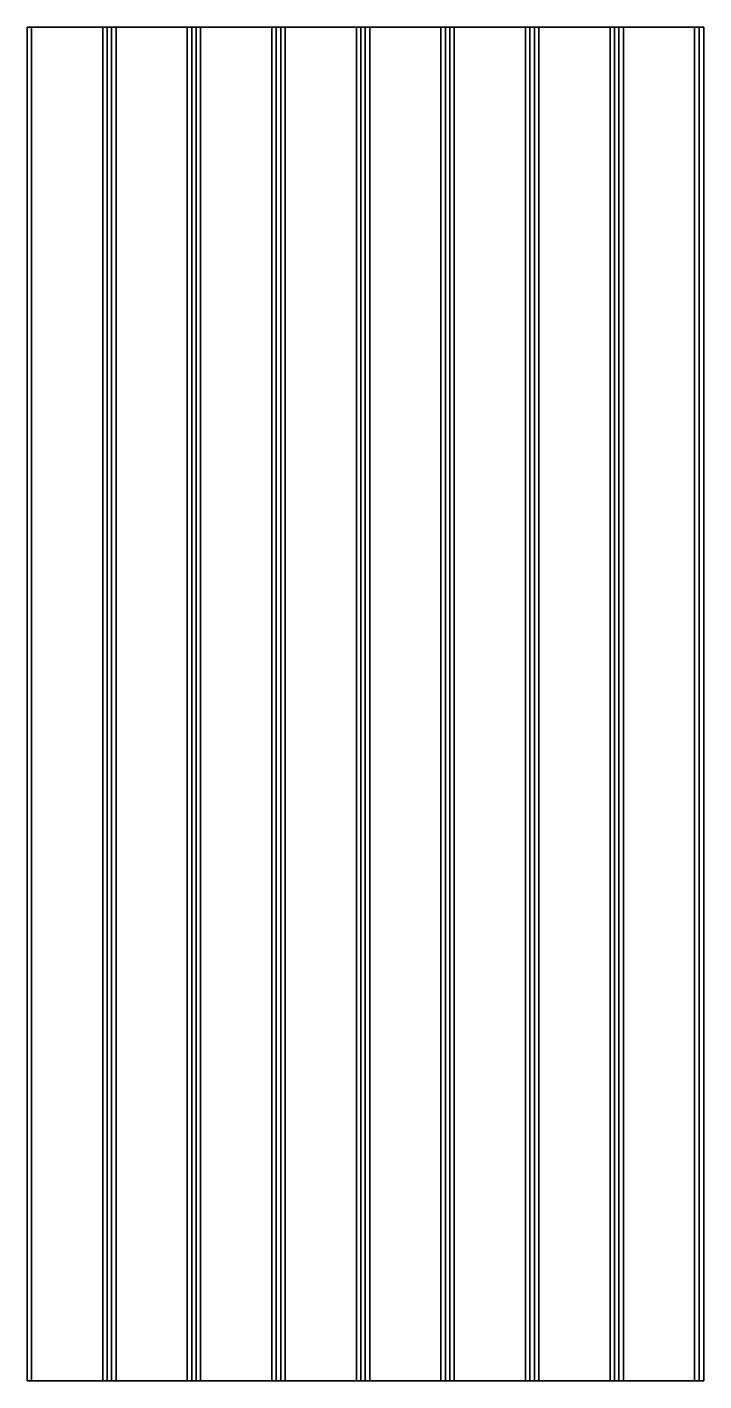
# Model space of a CAD drawing. Header units: millimetres. Extents: x 0 to 1220, y 0 to 2440.
import ezdxf

# ---------------------------------------------------------------- set-up
doc = ezdxf.new("R2010")
doc.units = ezdxf.units.MM
doc.layers.add('1', color=1, linetype='Continuous')

msp = doc.modelspace()

# ---------------------------------------------------------------- linework, layer by layer
for points in [[(1220, 2440), (1220, 0), (0, 0), (0, 2440)], [(0, 0, 18), (144.4, 0, 18), (144.4, 2440, 18), (0, 2440, 18)], [(152.4, 0, 18), (296.8, 0, 18), (296.8, 2440, 18), (152.4, 2440, 18)], [(304.8, 0, 18), (449.2, 0, 18), (449.2, 2440, 18), (304.8, 2440, 18)], [(457.2, 0, 18), (601.6, 0, 18), (601.6, 2440, 18), (457.2, 2440, 18)], [(609.6, 0, 18), (754, 0, 18), (754, 2440, 18), (609.6, 2440, 18)], [(762, 0, 18), (906.4, 0, 18), (906.4, 2440, 18), (762, 2440, 18)], [(914.4, 0, 18), (1058.8, 0, 18), (1058.8, 2440, 18), (914.4, 2440, 18)], [(1066.8, 0, 18), (1211.2, 0, 18), (1211.2, 2440, 18), (1066.8, 2440, 18)]]:
    msp.add_3dface(points)
at = {"layer": '1'}
for points in [[(0, 0, 18), (0, 0, 12), (0, 2440, 12), (0, 2440, 18)], [(0, 0, 6), (0, 0), (0, 2440), (0, 2440, 6)], [(0, 2440, 12), (8, 2440, 12), (8, 0, 12), (0, 0, 12)], [(0, 2440, 6), (8, 2440, 6), (8, 0, 6), (0, 0, 6)], [(8, 0, 12), (8, 0, 6), (8, 2440, 6), (8, 2440, 12)], [(136.4, 0, 12), (136.4, 0, 6), (136.4, 2440, 6), (136.4, 2440, 12)], [(136.4, 0, 12), (144.4, 0, 12), (144.4, 2440, 12), (136.4, 2440, 12)], [(136.4, 0, 6), (160.4, 0, 6), (160.4, 2440, 6), (136.4, 2440, 6)], [(144.4, 0, 18), (144.4, 0, 12), (144.4, 2440, 12), (144.4, 2440, 18)], [(152.4, 0, 18), (152.4, 0, 12), (152.4, 2440, 12), (152.4, 2440, 18)], [(152.4, 0, 12), (160.4, 0, 12), (160.4, 2440, 12), (152.4, 2440, 12)], [(160.4, 0, 12), (160.4, 0, 6), (160.4, 2440, 6), (160.4, 2440, 12)], [(288.8, 0, 12), (288.8, 0, 6), (288.8, 2440, 6), (288.8, 2440, 12)], [(288.8, 0, 12), (296.8, 0, 12), (296.8, 2440, 12), (288.8, 2440, 12)], [(288.8, 0, 6), (312.8, 0, 6), (312.8, 2440, 6), (288.8, 2440, 6)], [(296.8, 0, 18), (296.8, 0, 12), (296.8, 2440, 12), (296.8, 2440, 18)], [(304.8, 0, 18), (304.8, 0, 12), (304.8, 2440, 12), (304.8, 2440, 18)], [(304.8, 0, 12), (312.8, 0, 12), (312.8, 2440, 12), (304.8, 2440, 12)], [(312.8, 0, 12), (312.8, 0, 6), (312.8, 2440, 6), (312.8, 2440, 12)], [(441.2, 0, 12), (441.2, 0, 6), (441.2, 2440, 6), (441.2, 2440, 12)], [(441.2, 0, 12), (449.2, 0, 12), (449.2, 2440, 12), (441.2, 2440, 12)], [(441.2, 0, 6), (465.2, 0, 6), (465.2, 2440, 6), (441.2, 2440, 6)], [(449.2, 0, 18), (449.2, 0, 12), (449.2, 2440, 12), (449.2, 2440, 18)], [(457.2, 0, 18), (457.2, 0, 12), (457.2, 2440, 12), (457.2, 2440, 18)], [(457.2, 0, 12), (465.2, 0, 12), (465.2, 2440, 12), (457.2, 2440, 12)], [(465.2, 0, 12), (465.2, 0, 6), (465.2, 2440, 6), (465.2, 2440, 12)], [(593.6, 0, 12), (593.6, 0, 6), (593.6, 2440, 6), (593.6, 2440, 12)], [(593.6, 0, 12), (601.6, 0, 12), (601.6, 2440, 12), (593.6, 2440, 12)], [(593.6, 0, 6), (617.6, 0, 6), (617.6, 2440, 6), (593.6, 2440, 6)], [(601.6, 0, 18), (601.6, 0, 12), (601.6, 2440, 12), (601.6, 2440, 18)], [(609.6, 0, 18), (609.6, 0, 12), (609.6, 2440, 12), (609.6, 2440, 18)], [(609.6, 0, 12), (617.6, 0, 12), (617.6, 2440, 12), (609.6, 2440, 12)], [(617.6, 0, 12), (617.6, 0, 6), (617.6, 2440, 6), (617.6, 2440, 12)], [(746, 0, 12), (746, 0, 6), (746, 2440, 6), (746, 2440, 12)], [(746, 0, 12), (754, 0, 12), (754, 2440, 12), (746, 2440, 12)], [(746, 0, 6), (770, 0, 6), (770, 2440, 6), (746, 2440, 6)], [(754, 0, 18), (754, 0, 12), (754, 2440, 12), (754, 2440, 18)], [(762, 0, 18), (762, 0, 12), (762, 2440, 12), (762, 2440, 18)], [(762, 0, 12), (770, 0, 12), (770, 2440, 12), (762, 2440, 12)], [(770, 0, 12), (770, 0, 6), (770, 2440, 6), (770, 2440, 12)], [(898.4, 0, 12), (898.4, 0, 6), (898.4, 2440, 6), (898.4, 2440, 12)], [(898.4, 0, 12), (906.4, 0, 12), (906.4, 2440, 12), (898.4, 2440, 12)], [(898.4, 0, 6), (922.4, 0, 6), (922.4, 2440, 6), (898.4, 2440, 6)], [(906.4, 0, 18), (906.4, 0, 12), (906.4, 2440, 12), (906.4, 2440, 18)], [(914.4, 0, 18), (914.4, 0, 12), (914.4, 2440, 12), (914.4, 2440, 18)], [(914.4, 0, 12), (922.4, 0, 12), (922.4, 2440, 12), (914.4, 2440, 12)], [(922.4, 0, 12), (922.4, 0, 6), (922.4, 2440, 6), (922.4, 2440, 12)], [(1050.8, 0, 12), (1050.8, 0, 6), (1050.8, 2440, 6), (1050.8, 2440, 12)], [(1050.8, 0, 12), (1058.8, 0, 12), (1058.8, 2440, 12), (1050.8, 2440, 12)], [(1050.8, 0, 6), (1074.8, 0, 6), (1074.8, 2440, 6), (1050.8, 2440, 6)], [(1058.8, 0, 18), (1058.8, 0, 12), (1058.8, 2440, 12), (1058.8, 2440, 18)], [(1066.8, 0, 18), (1066.8, 0, 12), (1066.8, 2440, 12), (1066.8, 2440, 18)], [(1066.8, 0, 12), (1074.8, 0, 12), (1074.8, 2440, 12), (1066.8, 2440, 12)], [(1074.8, 0, 12), (1074.8, 0, 6), (1074.8, 2440, 6), (1074.8, 2440, 12)], [(1203.2, 0, 12), (1203.2, 0, 6), (1203.2, 2440, 6), (1203.2, 2440, 12)], [(1203.2, 2440, 12), (1211.2, 2440, 12), (1211.2, 0, 12), (1203.2, 0, 12)], [(1203.2, 0, 6), (1220, 0, 6), (1220, 2440, 6), (1203.2, 2440, 6)], [(1211.2, 0, 18), (1211.2, 0, 12), (1211.2, 2440, 12), (1211.2, 2440, 18)], [(1220, 0, 6), (1220, 0), (1220, 2440), (1220, 2440, 6)]]:
    msp.add_3dface(points, dxfattribs=at)
for points, invisible_edges in [([(0, 2440), (8, 2440), (8, 2440, 6), (0, 2440, 6)], 2), ([(0, 2440, 12), (8, 2440, 12), (8, 2440, 18), (0, 2440, 18)], 2), ([(136.4, 2440), (136.4, 2440, 18), (8, 2440, 18), (8, 2440)], 5), ([(136.4, 2440, 12), (144.4, 2440, 12), (144.4, 2440, 18), (136.4, 2440, 18)], 8), ([(136.4, 2440), (160.4, 2440), (160.4, 2440, 6), (136.4, 2440, 6)], 10), ([(152.4, 2440, 12), (160.4, 2440, 12), (160.4, 2440, 18), (152.4, 2440, 18)], 2), ([(288.8, 2440), (288.8, 2440, 18), (160.4, 2440, 18), (160.4, 2440)], 5), ([(288.8, 2440, 12), (296.8, 2440, 12), (296.8, 2440, 18), (288.8, 2440, 18)], 8), ([(288.8, 2440), (312.8, 2440), (312.8, 2440, 6), (288.8, 2440, 6)], 10), ([(304.8, 2440, 12), (312.8, 2440, 12), (312.8, 2440, 18), (304.8, 2440, 18)], 2), ([(441.2, 2440), (441.2, 2440, 18), (312.8, 2440, 18), (312.8, 2440)], 5), ([(441.2, 2440, 12), (449.2, 2440, 12), (449.2, 2440, 18), (441.2, 2440, 18)], 8), ([(441.2, 2440), (465.2, 2440), (465.2, 2440, 6), (441.2, 2440, 6)], 10), ([(457.2, 2440, 12), (465.2, 2440, 12), (465.2, 2440, 18), (457.2, 2440, 18)], 2), ([(593.6, 2440, 18), (593.6, 2440), (465.2, 2440), (465.2, 2440, 18)], 5), ([(593.6, 2440, 12), (601.6, 2440, 12), (601.6, 2440, 18), (593.6, 2440, 18)], 8), ([(593.6, 2440), (617.6, 2440), (617.6, 2440, 6), (593.6, 2440, 6)], 10), ([(609.6, 2440, 12), (617.6, 2440, 12), (617.6, 2440, 18), (609.6, 2440, 18)], 2), ([(746, 2440), (746, 2440, 18), (617.6, 2440, 18), (617.6, 2440)], 5), ([(746, 2440, 12), (754, 2440, 12), (754, 2440, 18), (746, 2440, 18)], 8), ([(746, 2440), (770, 2440), (770, 2440, 6), (746, 2440, 6)], 10), ([(762, 2440, 12), (770, 2440, 12), (770, 2440, 18), (762, 2440, 18)], 2), ([(898.4, 2440, 18), (898.4, 2440), (770, 2440), (770, 2440, 18)], 5), ([(898.4, 2440, 12), (906.4, 2440, 12), (906.4, 2440, 18), (898.4, 2440, 18)], 8), ([(898.4, 2440), (922.4, 2440), (922.4, 2440, 6), (898.4, 2440, 6)], 10), ([(914.4, 2440, 12), (922.4, 2440, 12), (922.4, 2440, 18), (914.4, 2440, 18)], 2), ([(1050.8, 2440, 18), (1050.8, 2440), (922.4, 2440), (922.4, 2440, 18)], 5), ([(1050.8, 2440, 12), (1058.8, 2440, 12), (1058.8, 2440, 18), (1050.8, 2440, 18)], 8), ([(1050.8, 2440), (1074.8, 2440), (1074.8, 2440, 6), (1050.8, 2440, 6)], 10), ([(1066.8, 2440, 12), (1074.8, 2440, 12), (1074.8, 2440, 18), (1066.8, 2440, 18)], 2), ([(1203.2, 2440, 18), (1203.2, 2440), (1074.8, 2440), (1074.8, 2440, 18)], 5), ([(1203.2, 2440, 12), (1211.2, 2440, 12), (1211.2, 2440, 18), (1203.2, 2440, 18)], 8), ([(1203.2, 2440), (1220, 2440), (1220, 2440, 6), (1203.2, 2440, 6)], 8), ([(0, 0), (8, 0), (8, 0, 6), (0, 0, 6)], 2), ([(0, 0, 12), (8, 0, 12), (8, 0, 18), (0, 0, 18)], 2), ([(136.4, 0), (136.4, 0, 18), (8, 0, 18), (8, 0)], 5), ([(136.4, 0, 12), (144.4, 0, 12), (144.4, 0, 18), (136.4, 0, 18)], 8), ([(136.4, 0), (160.4, 0), (160.4, 0, 6), (136.4, 0, 6)], 10), ([(152.4, 0, 12), (160.4, 0, 12), (160.4, 0, 18), (152.4, 0, 18)], 2), ([(288.8, 0), (288.8, 0, 18), (160.4, 0, 18), (160.4, 0)], 5), ([(288.8, 0, 12), (296.8, 0, 12), (296.8, 0, 18), (288.8, 0, 18)], 8), ([(288.8, 0), (312.8, 0), (312.8, 0, 6), (288.8, 0, 6)], 10), ([(304.8, 0, 12), (312.8, 0, 12), (312.8, 0, 18), (304.8, 0, 18)], 2), ([(441.2, 0), (441.2, 0, 18), (312.8, 0, 18), (312.8, 0)], 5), ([(441.2, 0, 12), (449.2, 0, 12), (449.2, 0, 18), (441.2, 0, 18)], 8), ([(441.2, 0), (465.2, 0), (465.2, 0, 6), (441.2, 0, 6)], 10), ([(457.2, 0, 12), (465.2, 0, 12), (465.2, 0, 18), (457.2, 0, 18)], 2), ([(593.6, 0, 18), (593.6, 0), (465.2, 0), (465.2, 0, 18)], 5), ([(593.6, 0, 12), (601.6, 0, 12), (601.6, 0, 18), (593.6, 0, 18)], 8), ([(593.6, 0), (617.6, 0), (617.6, 0, 6), (593.6, 0, 6)], 10), ([(609.6, 0, 12), (617.6, 0, 12), (617.6, 0, 18), (609.6, 0, 18)], 2), ([(746, 0), (746, 0, 18), (617.6, 0, 18), (617.6, 0)], 5), ([(746, 0, 12), (754, 0, 12), (754, 0, 18), (746, 0, 18)], 8), ([(746, 0), (770, 0), (770, 0, 6), (746, 0, 6)], 10), ([(762, 0, 12), (770, 0, 12), (770, 0, 18), (762, 0, 18)], 2), ([(898.4, 0, 18), (898.4, 0), (770, 0), (770, 0, 18)], 5), ([(898.4, 0, 12), (906.4, 0, 12), (906.4, 0, 18), (898.4, 0, 18)], 8), ([(898.4, 0), (922.4, 0), (922.4, 0, 6), (898.4, 0, 6)], 10), ([(914.4, 0, 12), (922.4, 0, 12), (922.4, 0, 18), (914.4, 0, 18)], 2), ([(1050.8, 0, 18), (1050.8, 0), (922.4, 0), (922.4, 0, 18)], 5), ([(1050.8, 0, 12), (1058.8, 0, 12), (1058.8, 0, 18), (1050.8, 0, 18)], 8), ([(1050.8, 0), (1074.8, 0), (1074.8, 0, 6), (1050.8, 0, 6)], 10), ([(1066.8, 0, 12), (1074.8, 0, 12), (1074.8, 0, 18), (1066.8, 0, 18)], 2), ([(1203.2, 0, 18), (1203.2, 0), (1074.8, 0), (1074.8, 0, 18)], 5), ([(1203.2, 0, 12), (1211.2, 0, 12), (1211.2, 0, 18), (1203.2, 0, 18)], 8), ([(1203.2, 0), (1220, 0), (1220, 0, 6), (1203.2, 0, 6)], 8)]:
    msp.add_3dface(points, dxfattribs=dict(at, invisible_edges=invisible_edges))

doc.saveas('drawing.dxf')
